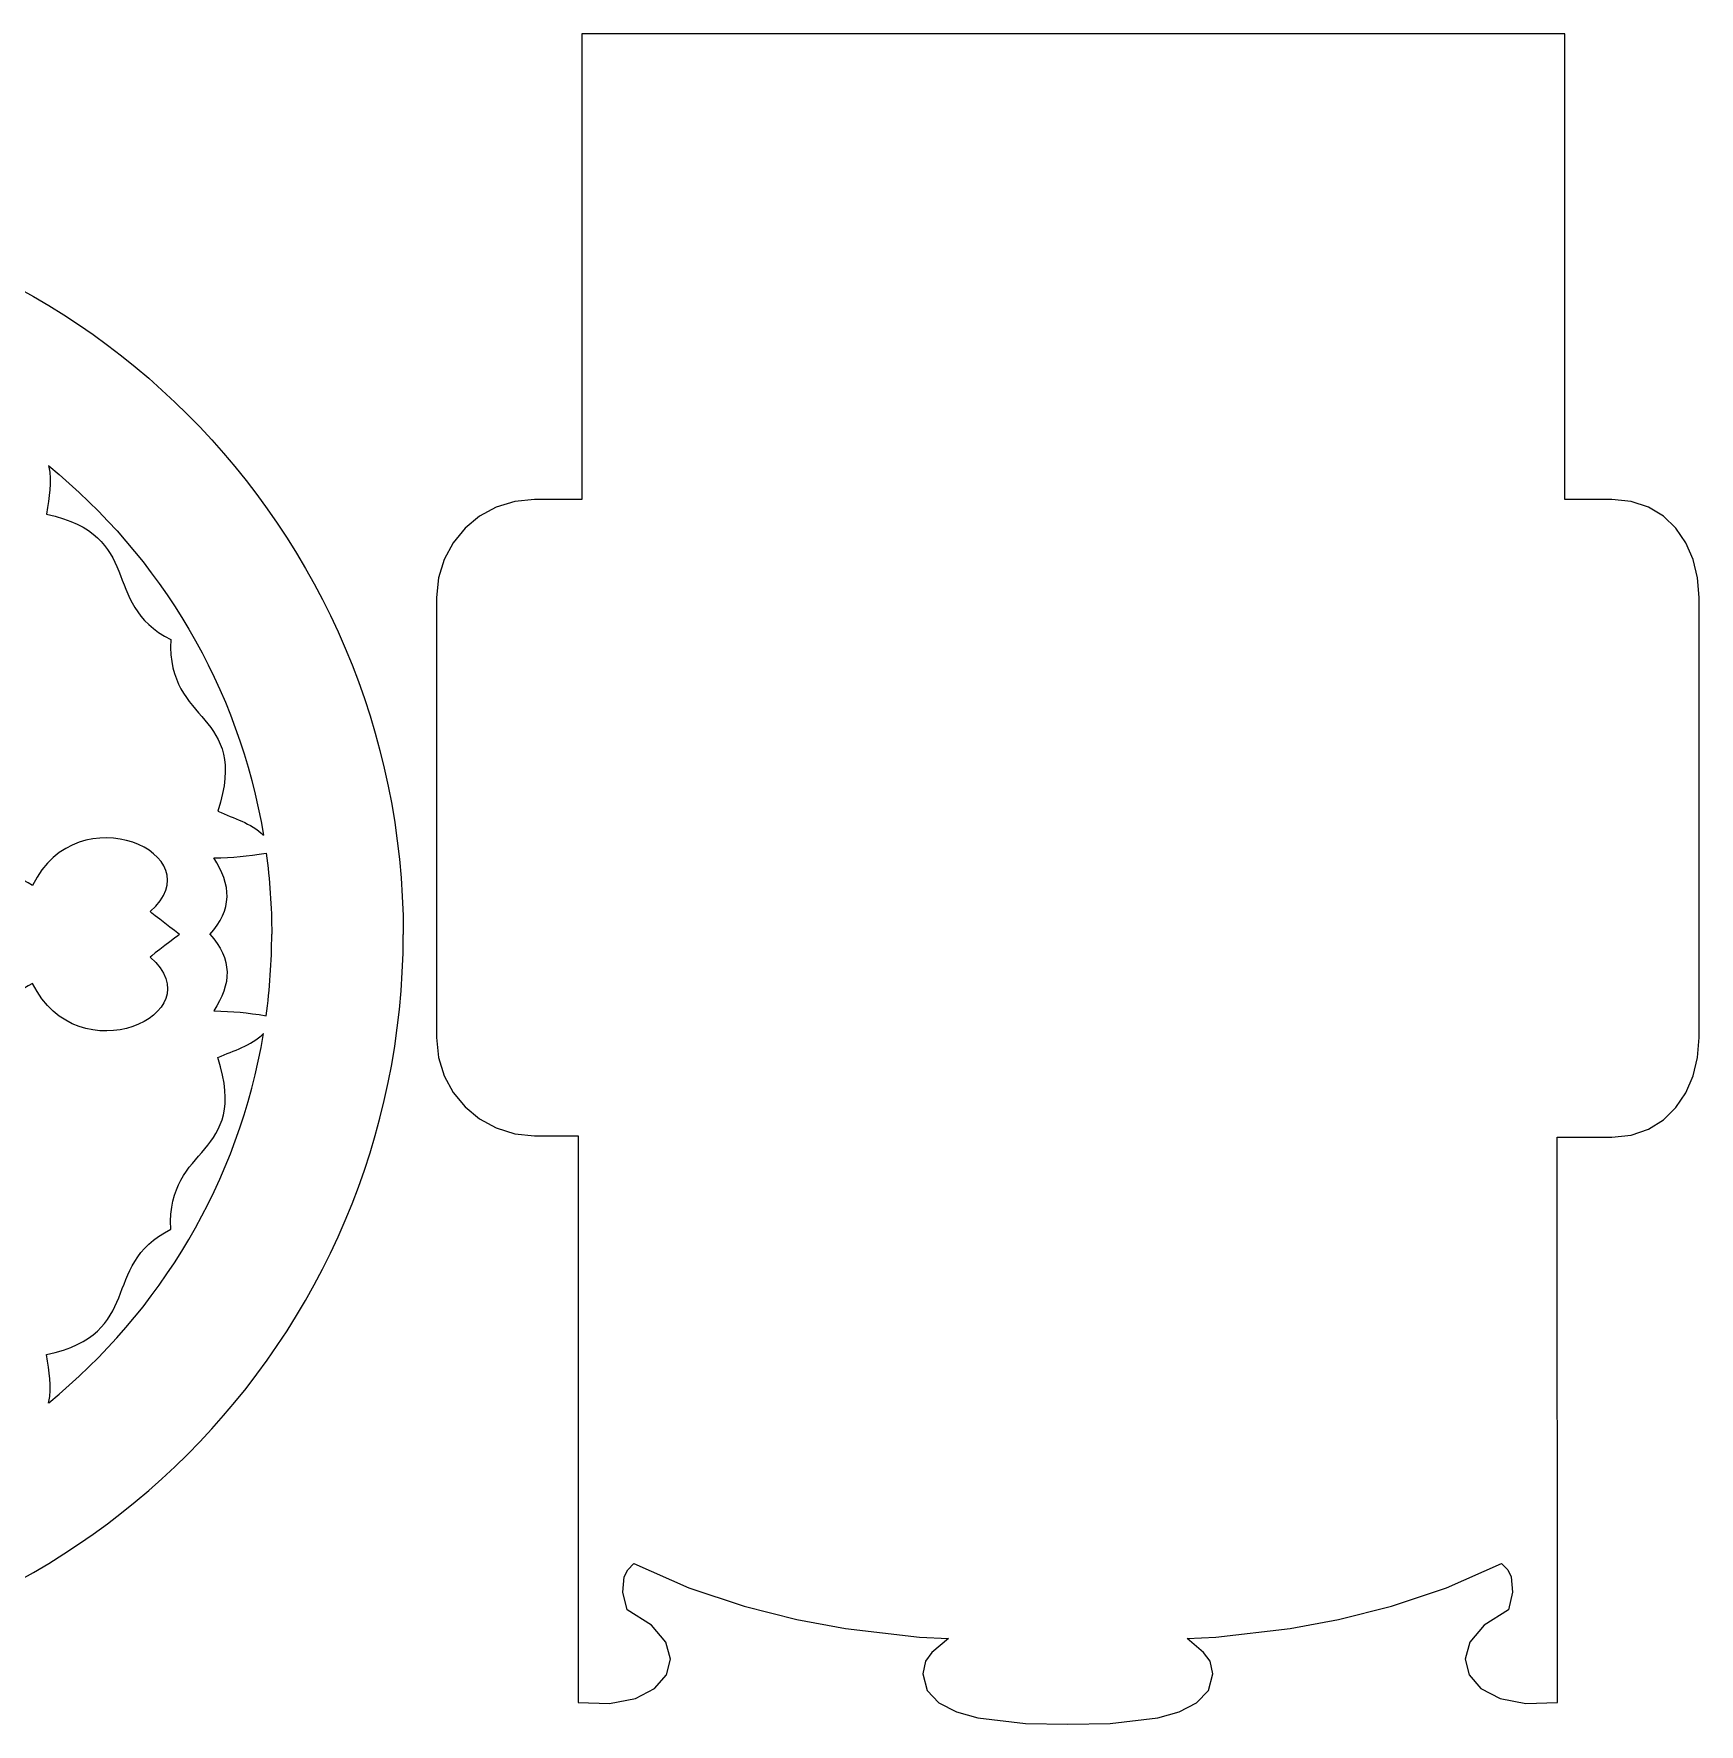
# Model space of a CAD drawing. Header units: millimetres. Extents: x -219 to 219, y -118 to 117.
# Drawn here: x 97.2 to 181.1, y -96.9 to -11.6 of the extents above; entities that cross this region are included whole.
import ezdxf

# ---------------------------------------------------------------- set-up
doc = ezdxf.new("R2010")
doc.units = ezdxf.units.MM
doc.header["$MEASUREMENT"] = 0
doc.layers.add('Camada 1', color=7, linetype='Continuous')

msp = doc.modelspace()

# ---------------------------------------------------------------- linework, layer by layer
at = {"layer": 'Camada 1', "color": 1, "lineweight": 9}
msp.add_open_spline([(124.793, -11.6391), (124.793, -11.6391), (174.3411, -11.6391), (174.3411, -11.6391), (174.3411, -11.6391), (174.3411, -11.6391), (174.3411, -35.1198), (174.3411, -35.1198), (174.3411, -35.1198), (174.3411, -35.1198), (176.7253, -35.1198), (176.7253, -35.1198), (176.7253, -35.1198), (176.7253, -35.1198), (177.6983, -35.2204), (177.6983, -35.2204), (177.6983, -35.2204), (177.6983, -35.2204), (178.5645, -35.5085), (178.5645, -35.5085), (178.5645, -35.5085), (178.5645, -35.5085), (179.3167, -35.9646), (179.3167, -35.9646), (179.3167, -35.9646), (179.3167, -35.9646), (179.9478, -36.5683), (179.9478, -36.5683), (179.9478, -36.5683), (179.9478, -36.5683), (180.4509, -37.3003), (180.4509, -37.3003), (180.4509, -37.3003), (180.4509, -37.3003), (180.8188, -38.1404), (180.8188, -38.1404), (180.8188, -38.1404), (180.8188, -38.1404), (181.0448, -39.0688), (181.0448, -39.0688), (181.0448, -39.0688), (181.0448, -39.0688), (181.1216, -40.0657), (181.1216, -40.0657), (181.1216, -40.0657), (181.1216, -40.0657), (181.1216, -62.2538), (181.1216, -62.2538), (181.1216, -62.2538), (181.1216, -62.2538), (181.0448, -63.2535), (181.0448, -63.2535), (181.0448, -63.2535), (181.0448, -63.2535), (180.8188, -64.1897), (180.8188, -64.1897), (180.8188, -64.1897), (180.8188, -64.1897), (180.4509, -65.0409), (180.4509, -65.0409), (180.4509, -65.0409), (180.4509, -65.0409), (179.9478, -65.7859), (179.9478, -65.7859), (179.9478, -65.7859), (179.9478, -65.7859), (179.3167, -66.4025), (179.3167, -66.4025), (179.3167, -66.4025), (179.3167, -66.4025), (178.5645, -66.8695), (178.5645, -66.8695), (178.5645, -66.8695), (178.5645, -66.8695), (177.6983, -67.1658), (177.6983, -67.1658), (177.6983, -67.1658), (177.6983, -67.1658), (176.7253, -67.2692), (176.7253, -67.2692), (176.7253, -67.2692), (176.7253, -67.2692), (173.9627, -67.2692), (173.9627, -67.2692), (173.9627, -67.2692), (173.9627, -67.2692), (173.9774, -95.7761), (173.9774, -95.7761), (173.9774, -95.7761), (173.9774, -95.7761), (172.3864, -95.8317), (172.3864, -95.8317), (172.3864, -95.8317), (172.3864, -95.8317), (171.089, -95.5775), (171.089, -95.5775), (171.089, -95.5775), (171.089, -95.5775), (170.1217, -95.0768), (170.1217, -95.0768), (170.1217, -95.0768), (170.1217, -95.0768), (169.5207, -94.3937), (169.5207, -94.3937), (169.5207, -94.3937), (169.5207, -94.3937), (169.3221, -93.5913), (169.3221, -93.5913), (169.3221, -93.5913), (169.3221, -93.5913), (169.5622, -92.733), (169.5622, -92.733), (169.5622, -92.733), (169.5622, -92.733), (170.2775, -91.8832), (170.2775, -91.8832), (170.2775, -91.8832), (170.2775, -91.8832), (171.5038, -91.1048), (171.5038, -91.1048), (171.5038, -91.1048), (171.5038, -91.1048), (171.7187, -90.2205), (171.7187, -90.2205), (171.7187, -90.2205), (171.7187, -90.2205), (171.6488, -89.4532), (171.6488, -89.4532), (171.6488, -89.4532), (171.6488, -89.4532), (171.4711, -89.0866), (171.4711, -89.0866), (171.4711, -89.0866), (171.4711, -89.0866), (171.1605, -88.7693), (171.1605, -88.7693), (171.1605, -88.7693), (171.1605, -88.7693), (168.3885, -89.9972), (168.3885, -89.9972), (168.3885, -89.9972), (168.3885, -89.9972), (165.6114, -90.9265), (165.6114, -90.9265), (165.6114, -90.9265), (165.6114, -90.9265), (162.9441, -91.5989), (162.9441, -91.5989), (162.9441, -91.5989), (162.9441, -91.5989), (160.5026, -92.0556), (160.5026, -92.0556), (160.5026, -92.0556), (160.5026, -92.0556), (156.7593, -92.4892), (156.7593, -92.4892), (156.7593, -92.4892), (156.7593, -92.4892), (155.306, -92.5598), (155.306, -92.5598), (155.306, -92.5598), (155.306, -92.5598), (156.1371, -93.2552), (156.1371, -93.2552), (156.1371, -93.2552), (156.1371, -93.2552), (156.4652, -93.694), (156.4652, -93.694), (156.4652, -93.694), (156.4652, -93.694), (156.5975, -94.3336), (156.5975, -94.3336), (156.5975, -94.3336), (156.5975, -94.3336), (156.3805, -95.1725), (156.3805, -95.1725), (156.3805, -95.1725), (156.3805, -95.1725), (155.7883, -95.8027), (155.7883, -95.8027), (155.7883, -95.8027), (155.7883, -95.8027), (154.9091, -96.2547), (154.9091, -96.2547), (154.9091, -96.2547), (154.9091, -96.2547), (153.831, -96.5574), (153.831, -96.5574), (153.831, -96.5574), (153.831, -96.5574), (151.4307, -96.8354), (151.4307, -96.8354), (151.4307, -96.8354), (151.4307, -96.8354), (149.2923, -96.8753), (149.2923, -96.8753), (149.2923, -96.8753), (149.2923, -96.8753), (147.154, -96.8354), (147.154, -96.8354), (147.154, -96.8354), (147.154, -96.8354), (144.7536, -96.5574), (144.7536, -96.5574), (144.7536, -96.5574), (144.7536, -96.5574), (143.6756, -96.2547), (143.6756, -96.2547), (143.6756, -96.2547), (143.6756, -96.2547), (142.7964, -95.8027), (142.7964, -95.8027), (142.7964, -95.8027), (142.7964, -95.8027), (142.2043, -95.1725), (142.2043, -95.1725), (142.2043, -95.1725), (142.2043, -95.1725), (141.9873, -94.3336), (141.9873, -94.3336), (141.9873, -94.3336), (141.9873, -94.3336), (142.1194, -93.694), (142.1194, -93.694), (142.1194, -93.694), (142.1194, -93.694), (142.4473, -93.2552), (142.4473, -93.2552), (142.4473, -93.2552), (142.4473, -93.2552), (143.2786, -92.5598), (143.2786, -92.5598), (143.2786, -92.5598), (143.2786, -92.5598), (141.8255, -92.4892), (141.8255, -92.4892), (141.8255, -92.4892), (141.8255, -92.4892), (138.082, -92.0556), (138.082, -92.0556), (138.082, -92.0556), (138.082, -92.0556), (135.6405, -91.5989), (135.6405, -91.5989), (135.6405, -91.5989), (135.6405, -91.5989), (132.9735, -90.9265), (132.9735, -90.9265), (132.9735, -90.9265), (132.9735, -90.9265), (130.196, -89.9972), (130.196, -89.9972), (130.196, -89.9972), (130.196, -89.9972), (127.4242, -88.7693), (127.4242, -88.7693), (127.4242, -88.7693), (127.4242, -88.7693), (127.1136, -89.0866), (127.1136, -89.0866), (127.1136, -89.0866), (127.1136, -89.0866), (126.9357, -89.4532), (126.9357, -89.4532), (126.9357, -89.4532), (126.9357, -89.4532), (126.866, -90.2205), (126.866, -90.2205), (126.866, -90.2205), (126.866, -90.2205), (127.0809, -91.1048), (127.0809, -91.1048), (127.0809, -91.1048), (127.0809, -91.1048), (128.3072, -91.8832), (128.3072, -91.8832), (128.3072, -91.8832), (128.3072, -91.8832), (129.0223, -92.733), (129.0223, -92.733), (129.0223, -92.733), (129.0223, -92.733), (129.2625, -93.5913), (129.2625, -93.5913), (129.2625, -93.5913), (129.2625, -93.5913), (129.064, -94.3937), (129.064, -94.3937), (129.064, -94.3937), (129.064, -94.3937), (128.463, -95.0768), (128.463, -95.0768), (128.463, -95.0768), (128.463, -95.0768), (127.4956, -95.5775), (127.4956, -95.5775), (127.4956, -95.5775), (127.4956, -95.5775), (126.1985, -95.8317), (126.1985, -95.8317), (126.1985, -95.8317), (126.1985, -95.8317), (124.6072, -95.7761), (124.6072, -95.7761), (124.6072, -95.7761), (124.6072, -95.7761), (124.6072, -67.1995), (124.6072, -67.1995), (124.6072, -67.1995), (124.6072, -67.1995), (122.4091, -67.1995), (122.4091, -67.1995), (122.4091, -67.1995), (122.4091, -67.1995), (121.4124, -67.0991), (121.4124, -67.0991), (121.4124, -67.0991), (121.4124, -67.0991), (120.4839, -66.8109), (120.4839, -66.8109), (120.4839, -66.8109), (120.4839, -66.8109), (119.6437, -66.3549), (119.6437, -66.3549), (119.6437, -66.3549), (119.6437, -66.3549), (118.9118, -65.7509), (118.9118, -65.7509), (118.9118, -65.7509), (118.9118, -65.7509), (118.3077, -65.019), (118.3077, -65.019), (118.3077, -65.019), (118.3077, -65.019), (117.8519, -64.1789), (117.8519, -64.1789), (117.8519, -64.1789), (117.8519, -64.1789), (117.5635, -63.2505), (117.5635, -63.2505), (117.5635, -63.2505), (117.5635, -63.2505), (117.4632, -62.2538), (117.4632, -62.2538), (117.4632, -62.2538), (117.4632, -62.2538), (117.4632, -40.0657), (117.4632, -40.0657), (117.4632, -40.0657), (117.4632, -40.0657), (117.5635, -39.0688), (117.5635, -39.0688), (117.5635, -39.0688), (117.5635, -39.0688), (117.8519, -38.1404), (117.8519, -38.1404), (117.8519, -38.1404), (117.8519, -38.1404), (118.3077, -37.3003), (118.3077, -37.3003), (118.3077, -37.3003), (118.3077, -37.3003), (118.9118, -36.5683), (118.9118, -36.5683), (118.9118, -36.5683), (118.9118, -36.5683), (119.6437, -35.9646), (119.6437, -35.9646), (119.6437, -35.9646), (119.6437, -35.9646), (120.4839, -35.5085), (120.4839, -35.5085), (120.4839, -35.5085), (120.4839, -35.5085), (121.4124, -35.2204), (121.4124, -35.2204), (121.4124, -35.2204), (121.4124, -35.2204), (122.4091, -35.1198), (122.4091, -35.1198), (122.4091, -35.1198), (122.4091, -35.1198), (124.793, -35.1198), (124.793, -35.1198), (124.793, -35.1198), (124.793, -35.1198), (124.793, -11.6391), (124.793, -11.6391)], degree=3, knots=[0, 0, 0, 0, 0.0102041, 0.0102041, 0.0102041, 0.0102041, 0.0204082, 0.0204082, 0.0204082, 0.0204082, 0.0306122, 0.0306122, 0.0306122, 0.0306122, 0.0408163, 0.0408163, 0.0408163, 0.0408163, 0.0510204, 0.0510204, 0.0510204, 0.0510204, 0.0612245, 0.0612245, 0.0612245, 0.0612245, 0.0714286, 0.0714286, 0.0714286, 0.0714286, 0.0816327, 0.0816327, 0.0816327, 0.0816327, 0.0918367, 0.0918367, 0.0918367, 0.0918367, 0.1020408, 0.1020408, 0.1020408, 0.1020408, 0.1122449, 0.1122449, 0.1122449, 0.1122449, 0.122449, 0.122449, 0.122449, 0.122449, 0.1326531, 0.1326531, 0.1326531, 0.1326531, 0.1428571, 0.1428571, 0.1428571, 0.1428571, 0.1530612, 0.1530612, 0.1530612, 0.1530612, 0.1632653, 0.1632653, 0.1632653, 0.1632653, 0.1734694, 0.1734694, 0.1734694, 0.1734694, 0.1836735, 0.1836735, 0.1836735, 0.1836735, 0.1938776, 0.1938776, 0.1938776, 0.1938776, 0.2040816, 0.2040816, 0.2040816, 0.2040816, 0.2142857, 0.2142857, 0.2142857, 0.2142857, 0.2244898, 0.2244898, 0.2244898, 0.2244898, 0.2346939, 0.2346939, 0.2346939, 0.2346939, 0.244898, 0.244898, 0.244898, 0.244898, 0.255102, 0.255102, 0.255102, 0.255102, 0.2653061, 0.2653061, 0.2653061, 0.2653061, 0.2755102, 0.2755102, 0.2755102, 0.2755102, 0.2857143, 0.2857143, 0.2857143, 0.2857143, 0.2959184, 0.2959184, 0.2959184, 0.2959184, 0.3061224, 0.3061224, 0.3061224, 0.3061224, 0.3163265, 0.3163265, 0.3163265, 0.3163265, 0.3265306, 0.3265306, 0.3265306, 0.3265306, 0.3367347, 0.3367347, 0.3367347, 0.3367347, 0.3469388, 0.3469388, 0.3469388, 0.3469388, 0.3571429, 0.3571429, 0.3571429, 0.3571429, 0.3673469, 0.3673469, 0.3673469, 0.3673469, 0.377551, 0.377551, 0.377551, 0.377551, 0.3877551, 0.3877551, 0.3877551, 0.3877551, 0.3979592, 0.3979592, 0.3979592, 0.3979592, 0.4081633, 0.4081633, 0.4081633, 0.4081633, 0.4183673, 0.4183673, 0.4183673, 0.4183673, 0.4285714, 0.4285714, 0.4285714, 0.4285714, 0.4387755, 0.4387755, 0.4387755, 0.4387755, 0.4489796, 0.4489796, 0.4489796, 0.4489796, 0.4591837, 0.4591837, 0.4591837, 0.4591837, 0.4693878, 0.4693878, 0.4693878, 0.4693878, 0.4795918, 0.4795918, 0.4795918, 0.4795918, 0.4897959, 0.4897959, 0.4897959, 0.4897959, 0.5, 0.5, 0.5, 0.5, 0.5102041, 0.5102041, 0.5102041, 0.5102041, 0.5204082, 0.5204082, 0.5204082, 0.5204082, 0.5306122, 0.5306122, 0.5306122, 0.5306122, 0.5408163, 0.5408163, 0.5408163, 0.5408163, 0.5510204, 0.5510204, 0.5510204, 0.5510204, 0.5612245, 0.5612245, 0.5612245, 0.5612245, 0.5714286, 0.5714286, 0.5714286, 0.5714286, 0.5816327, 0.5816327, 0.5816327, 0.5816327, 0.5918367, 0.5918367, 0.5918367, 0.5918367, 0.6020408, 0.6020408, 0.6020408, 0.6020408, 0.6122449, 0.6122449, 0.6122449, 0.6122449, 0.622449, 0.622449, 0.622449, 0.622449, 0.6326531, 0.6326531, 0.6326531, 0.6326531, 0.6428571, 0.6428571, 0.6428571, 0.6428571, 0.6530612, 0.6530612, 0.6530612, 0.6530612, 0.6632653, 0.6632653, 0.6632653, 0.6632653, 0.6734694, 0.6734694, 0.6734694, 0.6734694, 0.6836735, 0.6836735, 0.6836735, 0.6836735, 0.6938776, 0.6938776, 0.6938776, 0.6938776, 0.7040816, 0.7040816, 0.7040816, 0.7040816, 0.7142857, 0.7142857, 0.7142857, 0.7142857, 0.7244898, 0.7244898, 0.7244898, 0.7244898, 0.7346939, 0.7346939, 0.7346939, 0.7346939, 0.744898, 0.744898, 0.744898, 0.744898, 0.755102, 0.755102, 0.755102, 0.755102, 0.7653061, 0.7653061, 0.7653061, 0.7653061, 0.7755102, 0.7755102, 0.7755102, 0.7755102, 0.7857143, 0.7857143, 0.7857143, 0.7857143, 0.7959184, 0.7959184, 0.7959184, 0.7959184, 0.8061224, 0.8061224, 0.8061224, 0.8061224, 0.8163265, 0.8163265, 0.8163265, 0.8163265, 0.8265306, 0.8265306, 0.8265306, 0.8265306, 0.8367347, 0.8367347, 0.8367347, 0.8367347, 0.8469388, 0.8469388, 0.8469388, 0.8469388, 0.8571429, 0.8571429, 0.8571429, 0.8571429, 0.8673469, 0.8673469, 0.8673469, 0.8673469, 0.877551, 0.877551, 0.877551, 0.877551, 0.8877551, 0.8877551, 0.8877551, 0.8877551, 0.8979592, 0.8979592, 0.8979592, 0.8979592, 0.9081633, 0.9081633, 0.9081633, 0.9081633, 0.9183673, 0.9183673, 0.9183673, 0.9183673, 0.9285714, 0.9285714, 0.9285714, 0.9285714, 0.9387755, 0.9387755, 0.9387755, 0.9387755, 0.9489796, 0.9489796, 0.9489796, 0.9489796, 0.9591837, 0.9591837, 0.9591837, 0.9591837, 0.9693878, 0.9693878, 0.9693878, 0.9693878, 0.9795918, 0.9795918, 0.9795918, 0.9795918, 1, 1, 1, 1], dxfattribs=at)
at = {"layer": 'Camada 1', "color": 250, "lineweight": 9}
for points in [[(78.6972, -19.9618), (99.1654, -19.9618), (115.7758, -36.5774), (115.7943, -57.0474)], [(97.9202, -33.4242), (103.5507, -38.0124), (107.5122, -44.5743), (108.7517, -52.0522)], [(108.8867, -52.9496), (109.0679, -54.2894), (109.1622, -55.6567), (109.1634, -57.0457)], [(78.6972, -94.1389), (99.1654, -94.1389), (115.7758, -77.5172), (115.7943, -57.0474)], [(108.8846, -61.1507), (109.0672, -59.8057), (109.1622, -58.4327), (109.1634, -57.0382)], [(97.9219, -80.6682), (103.5467, -76.0802), (107.5055, -69.5221), (108.7485, -62.0514)]]:
    msp.add_open_spline(points, degree=3, dxfattribs=at)
for points, knots in [([(97.9182, -33.4148), (98.1126, -34.3192), (97.9356, -34.9524), (97.807, -35.8591), (97.807, -35.8591), (102.8023, -36.9547), (100.4346, -40.3123), (104.0739, -42.1886), (104.0739, -42.1886), (103.8717, -46.5494), (108.0592, -45.7549), (106.4521, -50.8372), (106.4521, -50.8372), (107.3096, -51.2195), (108.0598, -51.4089), (108.7554, -52.0556)], [0, 0, 0, 0, 0.2, 0.2, 0.2, 0.2, 0.4, 0.4, 0.4, 0.4, 0.6, 0.6, 0.6, 0.6, 1, 1, 1, 1]), ([(104.5221, -57.0503), (104.4321, -56.9796), (103.1081, -55.9988), (103.0381, -55.9023), (103.0381, -55.9023), (106.3417, -53.0179), (99.3706, -49.899), (97.1049, -54.5816), (97.1049, -54.5816), (96.5179, -54.2426), (95.9349, -53.8955), (95.3448, -53.5564), (95.3448, -53.5564), (87.9492, -50.2824), (91.3687, -59.3199), (93.8243, -54.3976), (93.8243, -54.3976), (94.7015, -54.9372), (95.1236, -56.0592), (94.9758, -57.0539)], [0, 0, 0, 0, 0.1666667, 0.1666667, 0.1666667, 0.1666667, 0.3333333, 0.3333333, 0.3333333, 0.3333333, 0.5, 0.5, 0.5, 0.5, 0.6666667, 0.6666667, 0.6666667, 0.6666667, 1, 1, 1, 1]), ([(106.0439, -57.0543), (107.1926, -55.806), (107.1385, -54.545), (106.2365, -53.1886), (106.2365, -53.1886), (107.2591, -53.1788), (107.8784, -53.1039), (108.8893, -52.9492)], [0, 0, 0, 0, 0.3333333, 0.3333333, 0.3333333, 0.3333333, 1, 1, 1, 1]), ([(104.5221, -57.0503), (104.4321, -57.121), (103.1081, -58.1018), (103.0381, -58.1983), (103.0381, -58.1983), (106.3417, -61.0827), (99.3706, -64.2016), (97.1049, -59.519), (97.1049, -59.519), (96.5179, -59.8581), (95.9349, -60.2051), (95.3448, -60.5442), (95.3448, -60.5442), (87.9492, -63.8182), (91.3687, -54.7807), (93.8243, -59.703), (93.8243, -59.703), (94.7015, -59.1634), (95.1236, -58.0444), (94.9758, -57.0496)], [0, 0, 0, 0, 0.1666667, 0.1666667, 0.1666667, 0.1666667, 0.3333333, 0.3333333, 0.3333333, 0.3333333, 0.5, 0.5, 0.5, 0.5, 0.6666667, 0.6666667, 0.6666667, 0.6666667, 1, 1, 1, 1]), ([(106.0439, -57.0463), (107.1926, -58.2946), (107.1385, -59.5556), (106.2365, -60.912), (106.2365, -60.912), (107.2591, -60.9218), (107.8784, -60.9968), (108.8893, -61.1514)], [0, 0, 0, 0, 0.3333333, 0.3333333, 0.3333333, 0.3333333, 1, 1, 1, 1]), ([(97.9182, -80.6858), (98.1126, -79.7815), (97.9356, -79.1482), (97.807, -78.2415), (97.807, -78.2415), (102.8023, -77.1459), (100.4346, -73.7883), (104.0739, -71.912), (104.0739, -71.912), (103.8717, -67.5512), (108.0592, -68.3457), (106.4521, -63.2635), (106.4521, -63.2635), (107.3096, -62.8811), (108.0598, -62.6917), (108.7554, -62.045)], [0, 0, 0, 0, 0.2, 0.2, 0.2, 0.2, 0.4, 0.4, 0.4, 0.4, 0.6, 0.6, 0.6, 0.6, 1, 1, 1, 1])]:
    msp.add_open_spline(points, degree=3, knots=knots, dxfattribs=at)

doc.saveas('drawing.dxf')
